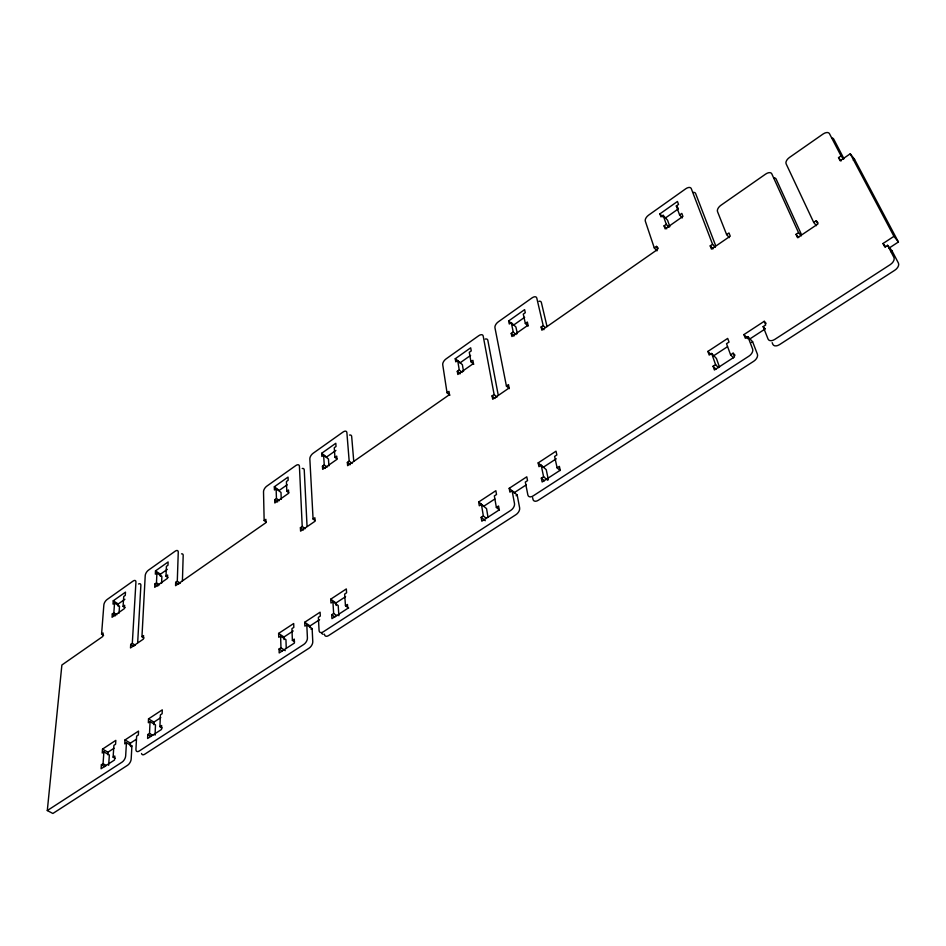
<?xml version="1.0" encoding="UTF-8"?>
<svg xmlns="http://www.w3.org/2000/svg" width="946" height="946" viewBox="0 0 946 946"><rect width="100%" height="100%" fill="white"/><g stroke="black" fill="none" stroke-linecap="round" stroke-linejoin="round"><path stroke-width="1.42" d="M182.424 580.879L183.181 555.515A4.553 2.199 -54.9 0 0 181.549 553.859M144.005 637.994L141.959 636.705L145.223 575.57A4.529 2.152 -55.4 0 1 148.498 570.131L175.199 551.175A4.564 2.199 -54.9 0 1 178.262 552.145L177.292 581.211L175.672 582.346L175.566 585.704L265.956 522.653L265.873 519.33L264.147 520.525L266.133 521.967M162.109 727.935L159.921 726.634L160.394 714.869L162.133 713.733L162.286 709.843L148.522 718.877L148.345 722.768L150.059 721.644L155.487 724.873L155.049 735.172M167.986 577.509L165.999 576.173L166.401 566.347L167.986 565.223L168.104 561.971L155.499 570.899L155.345 574.151L156.918 573.04L161.872 576.339L161.577 583.375M153.831 724.695L153.95 722.105L160.82 717.6M160.347 576.362L160.442 574.198L167.324 569.35M159.921 726.634L161.66 725.499L161.506 729.461L147.6 738.507L147.789 734.545L149.515 733.422L150.059 721.644M165.999 576.173L167.596 575.062L167.466 578.361L154.73 587.3L154.884 584.001L156.468 582.878L156.918 573.04M766.106 323.378L764.226 321.309L743.934 334.588L745.342 338.278L747.872 336.622L752.626 349.05A6.184 3.867 -41.4 0 1 748.936 356.145L533.106 495.929A5.676 3.465 -49.1 0 1 527.856 494.935L525.326 482.07L527.537 480.627L526.78 476.808L509.196 488.325L509.906 492.145L512.093 490.714L514.506 503.591A5.629 3.417 -49.9 0 1 510.793 510.367L323.213 631.869A5.333 3.015 -55.3 0 1 319.074 630.426L318.364 617.336L320.304 616.059L320.091 612.18L304.707 622.255L304.884 626.146L306.8 624.892L307.415 637.994A5.298 2.968 -55.7 0 1 303.725 644.486L139.168 751.053A5.108 2.602 -58.9 0 1 135.94 749.291L136.638 736.106L138.353 734.983L138.554 731.069L124.978 739.961L124.742 743.875L126.445 742.776L131.908 745.933L131.175 759.106A5.073 2.578 -59.2 0 1 127.533 765.302L52.87 813.477L47.3 810.556L61.88 665.014L102.854 636.433L103.114 633.051L101.577 634.127L103.599 635.381M137.678 642.594L140.871 585.397A4.494 2.129 -55.7 0 0 138.53 584.001M130.288 745.803L130.442 743.118L136.354 739.252M126.445 742.776L125.664 755.96A5.085 2.566 -59.1 0 1 122.01 762.169L47.3 810.556M141.959 636.705L143.567 635.594L143.39 639.094L130.501 647.939L130.714 644.439L132.31 643.327L135.928 582.157A4.505 2.117 -55.7 0 0 133.031 581.104L107.123 599.492A4.482 2.081 -56.1 0 0 103.859 604.884L101.577 634.127M115.317 758.385L113.118 757.131L113.898 745.342L115.578 744.254L115.826 740.351L102.523 749.102L102.239 752.992L103.894 751.904L109.358 755.003L108.648 765.314M125.085 607.639L123.086 606.362L123.737 596.488L125.274 595.401L125.487 592.137L113.248 600.793L113.012 604.068L114.537 602.98L119.515 606.173L119.042 613.221M107.785 754.79L107.962 752.2L114.017 748.239M118.073 606.15L118.226 603.974L124.896 599.279M113.118 757.131L114.809 756.031L114.549 759.993L101.092 768.743L101.388 764.782L103.055 763.694L103.894 751.904M123.086 606.362L124.636 605.274L124.411 608.585L112.066 617.265L112.302 613.942L113.839 612.866L114.537 602.98M281.234 499.382L281.009 492.44L276.137 488.786L274.423 490.004L274.328 486.788L288.033 477.091L288.152 480.296L286.425 481.514L286.792 491.222L288.755 492.7M328.912 465.917L328.463 459.023L323.627 455.227L321.865 456.48L321.664 453.288L335.806 443.272L336.031 446.465L334.257 447.718L334.943 457.356L336.882 458.893M463.516 371.459L462.381 364.707L457.687 360.497L455.759 361.857L455.251 358.735L470.682 347.809L471.238 350.919L469.287 352.29L470.931 361.715L473.769 364.269M517.332 333.678L515.913 327.009L511.278 322.621L509.279 324.029L508.641 320.942L524.616 309.638L525.29 312.712L523.28 314.131L525.337 323.461L528.128 326.11M669.839 226.638L667.569 220.205L663.122 215.31L660.935 216.859L659.894 213.879L677.442 201.474L678.53 204.431L676.319 205.992L679.595 214.967L682.255 217.935M287.182 484.801L279.188 490.43L274.328 486.788M335.901 450.426L326.488 457.072L321.664 453.288M470.611 355.4L459.933 362.933L455.251 358.735M524.663 317.277L513.264 325.318L508.641 320.942M665.499 217.935L678.341 208.877M286.792 491.222L288.53 490.004L288.648 493.268L274.801 502.988L274.707 499.725L276.433 498.507L276.137 488.786M334.943 457.356L336.729 456.102L336.965 459.342L322.669 469.382L322.456 466.142L324.242 464.888L323.627 455.227M470.931 361.715L472.894 360.343L473.449 363.512L457.817 374.486L457.296 371.305L459.236 369.945L457.687 360.497M525.337 323.461L527.36 322.03L528.057 325.164L511.881 336.528L511.23 333.382L513.229 331.963L511.278 322.621M679.595 214.967L681.818 213.406L682.929 216.421L665.144 228.908L664.08 225.869L666.291 224.32L663.122 215.31M449.906 395.239L447.032 392.744L448.983 391.384L449.492 394.624L347.62 465.692L347.359 462.393L349.18 461.116L346.886 432.641A4.801 2.483 -51.2 0 0 343.067 432.015L313.15 453.252A4.754 2.436 -51.9 0 0 309.839 458.905L313.079 519.011L315.077 520.513M656.997 250.844L654.289 247.923L656.5 246.386L657.553 249.484L541.857 330.189L541.124 326.997L543.193 325.554L536.784 298.061A5.144 2.779 -46.1 0 0 532.054 297.872L498.27 321.853A5.073 2.732 -47.1 0 0 494.947 327.718L506.417 386.039L509.303 388.652M313.079 519.011L314.888 517.758L315.077 521.211L300.58 531.167L300.414 527.714L302.223 526.473L299.421 466.283A4.718 2.4 -52.3 0 0 295.814 465.562L266.819 486.138A4.683 2.353 -53 0 0 263.52 491.731L264.147 520.525M506.417 386.039L508.475 384.62L509.149 387.978L492.7 399.271L492.074 395.901L494.119 394.506L483.193 336.043A5.037 2.696 -47.6 0 0 478.723 335.724L446.051 358.912A4.967 2.649 -48.5 0 0 442.728 364.718L447.032 392.744M729.319 237.647L726.623 234.584L728.976 232.964L730.253 236.169L711.439 249.094L710.221 245.877L712.551 244.269L691.266 188.573A5.51 2.992 -41.8 0 0 685.72 188.798L648.637 215.12A5.416 2.944 -42.9 0 0 645.314 221.139L654.289 247.923M888.85 248.242L898.416 241.999L854.545 159.33L850.253 153.796L840.143 160.737L838.534 157.627L841.041 155.901L829.441 133.623A6.007 3.311 -38.2 0 0 822.996 134.072L789.484 157.45A5.901 3.276 -39.1 0 0 786.114 163.8L813.714 222.44L816.386 225.68M853.28 160.193L854.545 159.33M813.714 222.44L816.256 220.725L817.829 224.06L797.537 237.706L796.024 234.36L798.542 232.669L771.77 173.792A5.83 3.24 -39.8 0 0 765.657 174.076L720.887 205.306A5.711 3.193 -41.1 0 0 717.506 211.585L726.623 234.584M286.248 648.448L285.952 639.662L280.607 636.055L278.739 637.285L278.621 633.406L293.686 623.52L293.828 627.387L291.936 628.629L292.373 640.347L294.513 641.802M338.881 615.751L338.195 605.535L332.909 601.762L330.97 603.04L330.722 599.185L346.331 588.932L346.603 592.787L344.64 594.076L345.467 605.747L348.66 608.03M488.006 517.273L486.551 508.629L481.431 504.395L479.291 505.803L478.664 501.995L495.858 490.702L496.52 494.498L494.356 495.917L496.366 507.434L499.453 510M548.349 479.669L546.22 469.654L541.183 465.219L538.96 466.685L538.168 462.901L556.012 451.183L556.851 454.955L554.604 456.421L557.123 467.856L560.15 470.54M719.504 367.154L716.441 358.475L711.652 353.461L709.181 355.081L707.904 351.404L727.687 338.408L729.035 342.074L726.54 343.705L730.596 354.821L733.469 357.86M772.161 342.665L772.787 344.226A6.244 3.914 -40.4 0 0 779.469 344.651L894.75 270.272A6.598 4.091 -36.4 0 0 898.381 263.012L892.078 250.938L887.596 245.298L884.853 247.095L883.008 243.512L893.958 236.334L850.253 153.796M284.025 639.591L283.942 637.013L293.201 630.958M336.173 605.511L336.007 602.945L345.597 596.666M494.817 499.003L483.784 506.216L478.664 501.995M556.272 458.775L543.205 467.324L538.168 462.901M712.681 356.406L727.498 346.697M887.596 245.298L893.887 257.371A6.622 4.08 -36.6 0 1 890.233 264.632L774.727 339.437A6.255 3.914 -40.5 0 1 768.046 339.035L763.138 326.642L765.692 324.975L764.226 321.309M310.111 627.636L310.028 625.933L319.618 619.677M514.423 493.363L514.281 492.653L526.343 484.79M749.93 338.893L765.113 328.983M292.373 640.347L294.289 639.094L294.431 643.043L279.188 652.953L279.082 649.003L280.974 647.774L280.607 636.055M345.467 605.747L347.454 604.459L347.738 608.384L331.94 618.66L331.691 614.723L333.654 613.446L332.909 601.762M496.366 507.434L498.554 506.015L499.228 509.894L481.81 521.211L481.171 517.332L483.335 515.925L481.431 504.395M557.123 467.856L559.382 466.378L560.245 470.221L542.141 481.987L541.337 478.132L543.583 476.666L541.183 465.219M730.596 354.821L733.115 353.189L734.486 356.938L714.396 370.004L713.083 366.244L715.566 364.612L711.652 353.461M130.844 746.619L131.908 745.933M311.057 629.279L312.133 628.57L306.8 624.892M516.102 495.763L517.19 495.042L512.093 490.714M751.502 342.476L752.614 341.754L747.872 336.622M890.884 251.719L892.078 250.938M103.055 763.694L106.354 765.551M101.388 764.782L104.687 766.627M102.523 749.102L107.962 752.2M124.978 739.961L130.442 743.118M149.515 733.422L152.791 735.349M147.789 734.545L151.064 736.473M148.522 718.877L153.95 722.105M130.714 644.439L133.8 646.366M132.31 643.327L135.396 645.267M112.302 613.942L115.306 615.846M113.839 612.866L116.843 614.77M113.248 600.793L118.226 603.974M156.468 582.878L159.46 584.865M154.884 584.001L157.876 585.976M155.499 570.899L160.442 574.198M279.082 649.003L282.298 651.167M177.292 581.211L180.308 583.233M175.672 582.346L178.688 584.356M280.974 647.774L285.266 650.659M278.621 633.406L283.942 637.013M321.711 633.43L323.059 634.352M304.707 622.255L310.028 625.933M333.654 613.446L336.847 615.704M331.691 614.723L334.884 616.981M330.722 599.185L336.007 602.945M302.223 526.473L305.239 528.708M300.414 527.714L303.43 529.937M276.433 498.507L279.366 500.706M274.707 499.725L277.651 501.912M322.456 466.142L325.377 468.412M324.242 464.888L327.15 467.158M349.18 461.116L352.101 463.434M347.359 462.393L350.28 464.711M481.171 517.332L485.298 520.714M483.335 515.925L486.433 518.467M509.196 488.325L514.281 492.653M541.337 478.132L544.388 480.781M543.583 476.666L547.639 480.213M457.296 371.305L460.134 373.824M492.074 395.901L494.971 398.491M459.236 369.945L462.074 372.464M494.119 394.506L497.005 397.084M511.23 333.382L514.021 336.007M513.229 331.963L516.031 334.6M543.193 325.554L545.062 327.351M541.124 326.997L543.926 329.681M713.083 366.244L715.968 369.247M715.566 364.612L718.452 367.627M707.904 351.404L710.765 354.407M733.115 353.189L735.03 355.211M656.5 246.386L658.31 248.325M743.934 334.588L747.73 338.692M666.291 224.32L668.964 227.265M664.08 225.869L666.764 228.814M763.138 326.642L765.018 328.723M659.894 213.879L662.555 216.811M676.319 205.992L678.081 207.966M710.221 245.877L712.929 248.893M712.551 244.269L715.271 247.296M798.542 232.669L801.238 235.873M796.024 234.36L798.72 237.564M816.256 220.725L818.03 222.889M883.008 243.512L885.693 246.882M893.958 236.334L898.416 241.999M838.534 157.627L841.112 160.926M841.041 155.901L843.631 159.2M843.867 158.573L833.698 139.097A5.983 3.323 -38.1 0 0 831.629 137.974M801.274 234.159L776.122 179.054A5.818 3.252 -39.7 0 0 774.195 177.883M715.673 245.676L695.641 193.563A5.487 3.004 -41.7 0 0 693.134 192.44M752.614 341.754L757.391 354.182A6.161 3.879 -41.3 0 1 753.726 361.266L538.227 500.316A5.664 3.477 -49.1 0 1 532.965 499.299L532.645 497.679M547.036 326.536L541.372 302.519A5.132 2.791 -46.1 0 0 538.948 301.266M498.211 395.014L487.84 340.335A5.026 2.708 -47.6 0 0 485.215 339.082M517.19 495.042L519.638 507.919A5.617 3.429 -49.8 0 1 515.948 514.683L328.569 635.582A5.321 3.027 -55.3 0 1 324.431 634.139M353.757 461.364L351.675 436.508A4.789 2.495 -51.2 0 0 349.523 435.065M307.048 526.283L304.245 470.008A4.706 2.412 -52.4 0 0 302.247 468.495M312.133 628.57L312.783 641.672A5.286 2.98 -55.8 0 1 309.106 648.14L144.691 754.234A5.085 2.613 -58.9 0 1 141.522 753.477"/></g></svg>
